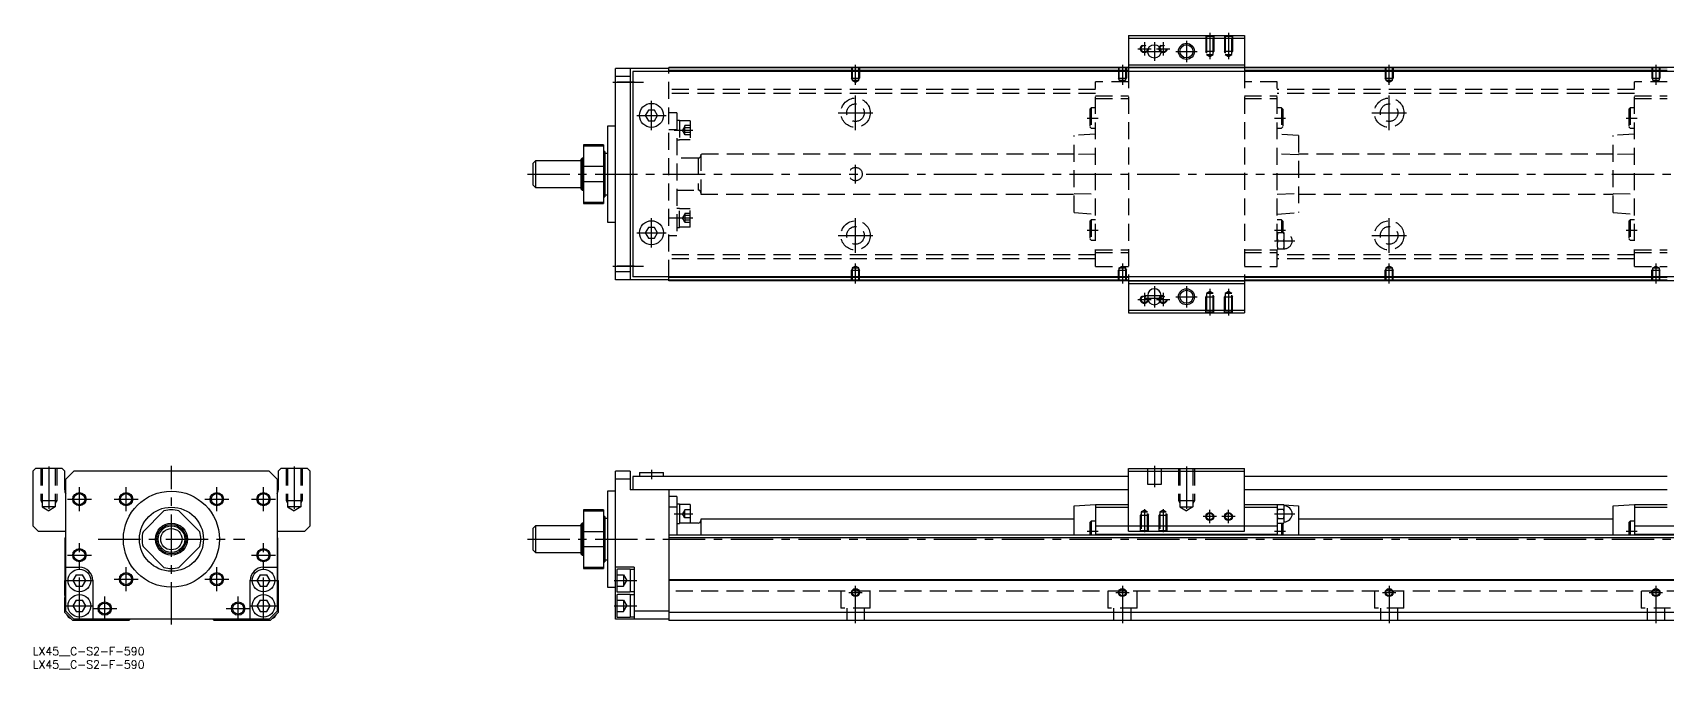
# Model space of a CAD drawing. Extents: x 0 to 1035, y -8 to 230.
# Drawn here: x 0 to 613, y -8 to 230 of the extents above; entities that cross this region are included whole.
import ezdxf

# ---------------------------------------------------------------- set-up
doc = ezdxf.new("R2010")
doc.units = 0
doc.header["$LTSCALE"] = 0.5
doc.linetypes.add('CENTER', pattern=[50.8, 31.75, -6.35, 6.35, -6.35])
doc.linetypes.add('DASHED', pattern=[19.05, 12.7, -6.35])
for name, color, linetype in [('MSM_CENTER', 1, 'CENTER'), ('MSM_CONTINUOUS', 7, 'CONTINUOUS'), ('MSM_DASHED', 4, 'DASHED'), ('MSM_NARROW', 5, 'CONTINUOUS'), ('MSM_PART_NUMBER', 7, 'CONTINUOUS')]:
    doc.layers.add(name, color=color, linetype=linetype)
doc.styles.get("Standard").update_dxf_attribs({"font": 'txt.shx', "height": 3, "bigfont": 'bigfont.shx'})

# ---------------------------------------------------------------- blocks, each defined once
blk = doc.blocks.new('*U3')
at = {"layer": 'MSM_PART_NUMBER'}
blk.add_text('LX45__C-S2-F-590', height=3, dxfattribs=at).set_placement((0, -3))
blk = doc.blocks.new('*U4')
at = {"layer": 'MSM_PART_NUMBER'}
blk.add_text('LX45__C-S2-F-590', height=3, dxfattribs=at).set_placement((0, -8))

msp = doc.modelspace()

# ---------------------------------------------------------------- linework, layer by layer
at = {"layer": 'MSM_CENTER'}
for p, q in [((416.65, 226.88), (416.65, 221.88)), ((420.4, 226.88), (420.4, 219.88)), ((423.65, 226.88), (423.65, 221.88)), ((432.4, 227.38), (432.4, 219.38)), ((441.15, 230.38), (441.15, 220.47)), ((448.15, 230.38), (448.15, 220.47)), ((414.15, 224.38), (419.15, 224.38)), ((416.9, 223.38), (423.9, 223.38)), ((421.15, 224.38), (426.15, 224.38)), ((428.4, 223.38), (436.4, 223.38)), ((308.4, 210.87), (308.4, 218.38)), ((408.4, 218.38), (408.4, 210.87)), ((508.4, 210.87), (508.4, 218.38)), ((608.4, 218.38), (608.4, 210.87)), ((217.4, 211.88), (228.9, 211.88)), ((231.9, 193.88), (231.9, 204.88)), ((308.4, 193.88), (308.4, 206.88)), ((508.4, 193.88), (508.4, 206.88)), ((226.4, 199.38), (237.4, 199.38)), ((301.9, 200.38), (314.9, 200.38)), ((395.25, 198.38), (399.35, 198.38)), ((465.45, 198.38), (469.55, 198.38)), ((501.9, 200.38), (514.9, 200.38)), ((597.25, 198.38), (601.35, 198.38)), ((240.4, 193.83), (247.4, 193.83)), ((308.4, 173.88), (308.4, 180.88)), ((185.4, 177.38), (842.4, 177.38)), ((231.9, 149.88), (231.9, 160.88)), ((240.4, 160.92), (247.4, 160.92)), ((308.4, 147.88), (308.4, 160.88)), ((508.4, 147.88), (508.4, 160.88)), ((226.4, 155.38), (237.4, 155.38)), ((301.9, 154.38), (314.9, 154.38)), ((395.25, 156.38), (399.35, 156.38)), ((465.45, 156.38), (469.55, 156.38)), ((501.9, 154.38), (514.9, 154.38)), ((597.25, 156.38), (601.35, 156.38)), ((465.45, 152.38), (473.05, 152.38)), ((217.4, 142.88), (228.9, 142.88)), ((308.4, 136.38), (308.4, 143.89)), ((408.4, 143.89), (408.4, 136.38)), ((508.4, 136.38), (508.4, 143.89)), ((608.4, 143.89), (608.4, 136.38)), ((420.4, 135.38), (420.4, 127.38)), ((432.4, 135.38), (432.4, 127.38)), ((414.15, 130.38), (419.15, 130.38)), ((416.65, 132.88), (416.65, 127.88)), ((416.9, 131.88), (423.9, 131.88)), ((416.9, 130.88), (423.9, 130.88)), ((421.15, 130.38), (426.15, 130.38)), ((423.65, 132.88), (423.65, 127.88)), ((428.4, 131.38), (436.4, 131.38)), ((441.15, 134.29), (441.15, 124.38)), ((448.15, 134.29), (448.15, 124.38)), ((6, 67.76), (6, 50.18)), ((52, 8.5), (52, 68)), ((98, 67.76), (98, 50.18)), ((420.4, 68), (420.4, 60)), ((432.4, 67.76), (432.4, 50.18)), ((231.9, 66.5), (231.9, 63)), ((13, 55.5), (22, 55.5)), ((17.5, 51), (17.5, 60)), ((30.5, 55.5), (39.5, 55.5)), ((35, 51), (35, 60)), ((64.5, 55.5), (73.5, 55.5)), ((69, 51), (69, 60)), ((82, 55.5), (91, 55.5)), ((86.5, 51), (86.5, 60)), ((240.4, 50), (247.4, 50)), ((416.65, 51.81), (416.65, 43.1)), ((423.65, 51.81), (423.65, 43.1)), ((441.15, 46.5), (441.15, 51.5)), ((448.15, 46.5), (448.15, 51.5)), ((465.45, 50), (473.05, 50)), ((395.25, 43.5), (399.35, 43.5)), ((443.65, 49), (438.65, 49)), ((450.65, 49), (445.65, 49)), ((465.45, 43.5), (469.55, 43.5)), ((597.25, 43.5), (601.35, 43.5)), ((17.5, 10.25), (17.5, 39)), ((24.5, 40.5), (79.5, 40.5)), ((86.5, 10.25), (86.5, 39)), ((185.4, 40.5), (842.4, 40.5)), ((13, 34.5), (22, 34.5)), ((82, 34.5), (91, 34.5)), ((12.25, 25), (22.75, 25)), ((30.5, 25.5), (39.5, 25.5)), ((35, 21), (35, 30)), ((64.5, 25.5), (73.5, 25.5)), ((69, 21), (69, 30)), ((81.25, 25), (91.75, 25)), ((217.9, 25), (226.4, 25)), ((27, 10), (27, 19)), ((77, 10), (77, 19)), ((305.9, 20.5), (310.9, 20.5)), ((308.4, 9), (308.4, 23)), ((405.9, 20.5), (410.9, 20.5)), ((408.4, 23), (408.4, 9)), ((505.9, 20.5), (510.9, 20.5)), ((508.4, 23), (508.4, 9)), ((605.9, 20.5), (610.9, 20.5)), ((608.4, 23), (608.4, 9)), ((12.25, 15.5), (22.75, 15.5)), ((22.5, 14.5), (31.5, 14.5)), ((72.5, 14.5), (81.5, 14.5)), ((81.25, 15.5), (91.75, 15.5)), ((217.9, 15.5), (226.4, 15.5))]:
    msp.add_line(p, q, dxfattribs=at)
at = {"layer": 'MSM_CONTINUOUS'}
for p, q in [((410.65, 229.38), (410.65, 215.88)), ((410.65, 229.38), (454.15, 229.38)), ((410.65, 228.38), (454.15, 228.38)), ((454.15, 229.38), (454.15, 215.88)), ((238.4, 216.98), (218.4, 216.98)), ((218.4, 137.78), (218.4, 216.98)), ((223.9, 216.98), (223.9, 137.78)), ((839.9, 215.88), (224.9, 215.88)), ((224.9, 215.88), (224.9, 138.88)), ((828.4, 217.38), (238.4, 217.38)), ((238.4, 215.88), (238.4, 217.38)), ((410.65, 217.18), (238.4, 217.18)), ((410.65, 216.18), (238.4, 216.18)), ((410.65, 218.38), (454.15, 218.38)), ((410.65, 217.38), (454.15, 217.38)), ((612.65, 217.18), (454.15, 217.18)), ((612.65, 216.18), (454.15, 216.18)), ((223.9, 213.98), (218.4, 213.98)), ((230.74, 201.38), (229.59, 199.38)), ((229.59, 199.38), (230.74, 197.38)), ((233.05, 201.38), (230.74, 201.38)), ((230.74, 197.38), (233.05, 197.38)), ((234.2, 199.38), (233.05, 201.38)), ((233.05, 197.38), (234.2, 199.38)), ((215.4, 195.38), (215.4, 159.38)), ((218.4, 195.38), (215.4, 195.38)), ((213.9, 188.38), (206.4, 188.38)), ((206.4, 188.38), (206.4, 166.38)), ((206.4, 188.01), (213.9, 188.01)), ((213.9, 188.38), (213.9, 166.38)), ((214.4, 185.88), (213.9, 185.88)), ((214.4, 185.88), (214.4, 168.88)), ((215.4, 185.13), (214.4, 185.13)), ((188.4, 182.38), (187.4, 181.38)), ((187.4, 181.38), (187.4, 173.38)), ((188.4, 182.38), (188.4, 172.38)), ((205.4, 182.38), (188.4, 182.38)), ((205.9, 183.38), (205.4, 182.88)), ((205.4, 182.88), (205.4, 171.88)), ((205.9, 183.38), (205.9, 171.38)), ((206.4, 183.38), (205.9, 183.38)), ((213.9, 180.17), (206.4, 180.17)), ((187.4, 173.38), (188.4, 172.38)), ((188.4, 172.38), (205.4, 172.38)), ((205.4, 171.88), (205.9, 171.38)), ((206.4, 174.58), (213.9, 174.58)), ((205.9, 171.38), (206.4, 171.38)), ((213.9, 166.74), (206.4, 166.74)), ((206.4, 166.38), (213.9, 166.38)), ((213.9, 168.88), (214.4, 168.88)), ((214.4, 169.63), (215.4, 169.63)), ((215.4, 159.38), (218.4, 159.38)), ((230.74, 157.38), (229.59, 155.38)), ((229.59, 155.38), (230.74, 153.38)), ((233.05, 157.38), (230.74, 157.38)), ((230.74, 153.38), (233.05, 153.38)), ((234.2, 155.38), (233.05, 157.38)), ((233.05, 153.38), (234.2, 155.38)), ((223.9, 140.78), (218.4, 140.78)), ((238.4, 137.78), (218.4, 137.78)), ((839.9, 138.88), (224.9, 138.88)), ((238.4, 137.38), (238.4, 138.88)), ((410.65, 138.58), (238.4, 138.58)), ((410.65, 137.58), (238.4, 137.58)), ((828.4, 137.38), (238.4, 137.38)), ((410.65, 138.88), (410.65, 125.38)), ((410.65, 137.38), (454.15, 137.38)), ((410.65, 136.38), (454.15, 136.38)), ((454.15, 138.88), (454.15, 125.38)), ((612.65, 138.58), (454.15, 138.58)), ((612.65, 137.58), (454.15, 137.58)), ((417.9, 131.88), (417.9, 130.88)), ((422.9, 130.88), (422.9, 131.88)), ((410.65, 126.38), (454.15, 126.38)), ((410.65, 125.38), (454.15, 125.38)), ((1, 67), (0, 66)), ((0, 66), (0, 45.5)), ((11, 67), (1, 67)), ((12, 66), (11, 67)), ((12, 59), (12, 66)), ((15.4, 66), (12.4, 63)), ((12.4, 13.5), (12.4, 63)), ((88.6, 66), (15.4, 66)), ((91.6, 63), (88.6, 66)), ((91.6, 63), (91.6, 13.5)), ((93, 67), (92, 66)), ((92, 66), (92, 59)), ((103, 67), (93, 67)), ((104, 66), (103, 67)), ((104, 45.5), (104, 66)), ((223.9, 66), (218.4, 66)), ((218.4, 10.5), (218.4, 66)), ((223.9, 63), (218.4, 63)), ((223.9, 66), (223.9, 59)), ((224.9, 64), (224.9, 59)), ((410.65, 64), (224.9, 64)), ((227.4, 65.5), (227.4, 64)), ((227.4, 65.5), (236.4, 65.5)), ((236.4, 64), (236.4, 65.5)), ((410.65, 67), (454.15, 67)), ((410.65, 43.5), (410.65, 67)), ((410.65, 66), (454.15, 66)), ((454.15, 43.5), (454.15, 67)), ((612.65, 64), (454.15, 64)), ((218.4, 58.5), (215.4, 58.5)), ((215.4, 58.5), (215.4, 22.5)), ((410.65, 59), (223.9, 59)), ((238.4, 59), (238.4, 10)), ((241.4, 56.5), (238.4, 56.5)), ((241.4, 56.5), (241.4, 42)), ((612.65, 59), (454.15, 59)), ((41.36, 43.3), (49.2, 51.14)), ((54.8, 51.14), (62.64, 43.3)), ((213.9, 51.5), (206.4, 51.5)), ((206.4, 51.5), (206.4, 29.5)), ((206.4, 51.14), (213.9, 51.14)), ((213.9, 51.5), (213.9, 29.5)), ((241.4, 52.5), (238.4, 52.5)), ((242.4, 53.65), (241.4, 53.65)), ((242.4, 53.65), (242.4, 46.35)), ((246.4, 53.5), (242.4, 53.5)), ((246.4, 53.5), (246.4, 46.5)), ((390.35, 53), (398.35, 53.5)), ((390.35, 42), (390.35, 53)), ((398.35, 53.5), (410.65, 53.5)), ((398.35, 53.5), (398.35, 42)), ((398.35, 52.5), (410.65, 52.5)), ((454.15, 53.5), (466.45, 53.5)), ((454.15, 52.5), (466.45, 52.5)), ((466.45, 53.5), (467.02, 53.46)), ((466.45, 53.5), (466.45, 42)), ((466.57, 53.46), (466.45, 53)), ((466.45, 52.41), (466.45, 52.6)), ((466.57, 53.46), (468.92, 53.46)), ((466.57, 51.73), (468.92, 51.73)), ((469.05, 53), (468.92, 53.46)), ((468.95, 53.34), (474.45, 53)), ((469.05, 47), (469.05, 53)), ((474.45, 53), (474.45, 42)), ((592.35, 53), (600.35, 53.5)), ((592.35, 42), (592.35, 53)), ((600.35, 53.5), (612.65, 53.5)), ((600.35, 53.5), (600.35, 42)), ((600.35, 52.5), (612.65, 52.5)), ((0, 45.5), (2, 43.5)), ((2, 43.5), (12.4, 43.5)), ((91.6, 43.5), (102, 43.5)), ((102, 43.5), (104, 45.5)), ((188.4, 45.5), (187.4, 44.5)), ((187.4, 44.5), (187.4, 36.5)), ((205.4, 45.5), (188.4, 45.5)), ((188.4, 45.5), (188.4, 35.5)), ((205.9, 46.5), (205.4, 46)), ((205.4, 46), (205.4, 35)), ((206.4, 46.5), (205.9, 46.5)), ((205.9, 46.5), (205.9, 34.5)), ((213.9, 43.3), (206.4, 43.3)), ((214.4, 49), (213.9, 49)), ((214.4, 49), (214.4, 32)), ((215.4, 48.25), (214.4, 48.25)), ((241.4, 46.35), (242.4, 46.35)), ((249.4, 46.5), (242.4, 46.5)), ((250.4, 48), (250.4, 42)), ((390.35, 48), (250.4, 48)), ((396.75, 47.3), (396.25, 46.8)), ((396.25, 46.8), (396.25, 42)), ((398.35, 47.3), (396.75, 47.3)), ((396.75, 47.3), (396.75, 42)), ((398.35, 45.5), (466.45, 45.5)), ((410.65, 43.5), (454.15, 43.5)), ((466.45, 47), (466.57, 46.54)), ((466.57, 48.27), (468.92, 48.27)), ((466.57, 46.54), (468.92, 46.54)), ((468.05, 46.54), (468.05, 42)), ((468.55, 46.54), (468.55, 42)), ((468.92, 46.54), (469.05, 47)), ((592.35, 48), (474.45, 48)), ((598.75, 47.3), (598.25, 46.8)), ((598.25, 46.8), (598.25, 42)), ((600.35, 47.3), (598.75, 47.3)), ((598.75, 47.3), (598.75, 42)), ((600.35, 45.5), (668.45, 45.5)), ((12.2, 41), (12.4, 41.2)), ((12.2, 25.2), (12.2, 41)), ((49.2, 29.86), (41.36, 37.7)), ((62.64, 37.7), (54.8, 29.86)), ((91.6, 41.2), (91.8, 41)), ((91.8, 41), (91.8, 25.2)), ((206.4, 37.7), (213.9, 37.7)), ((828.4, 42), (238.4, 42)), ((828.4, 41), (238.4, 41)), ((398.35, 42.4), (466.45, 42.4)), ((600.35, 42.4), (668.45, 42.4)), ((187.4, 36.5), (188.4, 35.5)), ((188.4, 35.5), (205.4, 35.5)), ((205.4, 35), (205.9, 34.5)), ((205.9, 34.5), (206.4, 34.5)), ((213.9, 32), (214.4, 32)), ((214.4, 32.75), (215.4, 32.75)), ((12, 25), (12.2, 25.2)), ((12, 19.4), (12, 25)), ((12.4, 30), (17.5, 30)), ((16.27, 27.12), (15.05, 25)), ((15.05, 25), (16.27, 22.88)), ((16.27, 27.12), (18.73, 27.12)), ((19.95, 25), (18.73, 27.12)), ((18.73, 22.88), (19.95, 25)), ((22.5, 25), (22.5, 10.5)), ((81.5, 10.5), (81.5, 25)), ((85.27, 27.12), (84.05, 25)), ((84.05, 25), (85.27, 22.88)), ((85.27, 27.12), (87.73, 27.12)), ((86.5, 30), (91.6, 30)), ((88.95, 25), (87.73, 27.12)), ((87.73, 22.88), (88.95, 25)), ((91.8, 25.2), (92, 25)), ((92, 25), (92, 13)), ((213.9, 29.86), (206.4, 29.86)), ((206.4, 29.5), (213.9, 29.5)), ((225.4, 30), (218.4, 30)), ((218.9, 29), (218.9, 21)), ((223.9, 29.25), (219.15, 29.25)), ((223.9, 29.25), (223.9, 20.75)), ((225.4, 29.15), (223.9, 29.15)), ((225.4, 30), (225.4, 10.5)), ((828.4, 25.2), (238.4, 25.2)), ((828.4, 25), (238.4, 25)), ((12, 13), (12, 18.6)), ((16.27, 22.88), (18.73, 22.88)), ((85.27, 22.88), (87.73, 22.88)), ((215.4, 22.5), (218.4, 22.5)), ((218.9, 19.5), (218.9, 11.5)), ((219.15, 20.75), (223.9, 20.75)), ((223.9, 19.75), (219.15, 19.75)), ((223.9, 20.85), (225.4, 20.85)), ((223.9, 19.75), (223.9, 11.25)), ((225.4, 19.65), (223.9, 19.65)), ((15, 10), (12, 13)), ((15.4, 10.5), (12.4, 13.5)), ((16.27, 17.62), (15.05, 15.5)), ((15.05, 15.5), (16.27, 13.38)), ((16.27, 17.62), (18.73, 17.62)), ((16.27, 13.38), (18.73, 13.38)), ((19.95, 15.5), (18.73, 17.62)), ((18.73, 13.38), (19.95, 15.5)), ((85.27, 17.62), (84.05, 15.5)), ((84.05, 15.5), (85.27, 13.38)), ((85.27, 17.62), (87.73, 17.62)), ((85.27, 13.38), (87.73, 13.38)), ((88.95, 15.5), (87.73, 17.62)), ((87.73, 13.38), (88.95, 15.5)), ((91.6, 13.5), (88.6, 10.5)), ((92, 13), (89, 10)), ((238.4, 13.5), (225.4, 13.5)), ((828.4, 13), (238.4, 13)), ((36, 10), (15, 10)), ((88.6, 10.5), (15.4, 10.5)), ((36.5, 10.5), (36, 10)), ((68, 10), (67.5, 10.5)), ((89, 10), (68, 10)), ((238.4, 10.5), (218.4, 10.5)), ((219.15, 11.25), (223.9, 11.25)), ((223.9, 11.35), (225.4, 11.35)), ((828.4, 10), (238.4, 10))]:
    msp.add_line(p, q, dxfattribs=at)
for centre, radius in [((420.4, 223.38), 2.5), ((432.4, 223.38), 2.46), ((231.9, 199.38), 4.5), ((231.9, 155.38), 4.5), ((432.4, 131.38), 2.46), ((17.5, 55.5), 2.07), ((35, 55.5), 2.07), ((52, 40.5), 18), ((69, 55.5), 2.07), ((86.5, 55.5), 2.07), ((52, 40.5), 12), ((441.15, 49), 1.23), ((448.15, 49), 1.23), ((52, 40.5), 6), ((52, 40.5), 5.5), ((52, 40.5), 5), ((52, 40.5), 4), ((17.5, 34.5), 2.07), ((86.5, 34.5), 2.07), ((17.5, 25), 4.25), ((35, 25.5), 2.07), ((69, 25.5), 2.07), ((86.5, 25), 4.25), ((17.5, 15.5), 4.25), ((86.5, 15.5), 4.25), ((308.4, 20.5), 1.23), ((408.4, 20.5), 1.23), ((508.4, 20.5), 1.23), ((608.4, 20.5), 1.23), ((27, 14.5), 2.07), ((77, 14.5), 2.07)]:
    msp.add_circle(centre, radius, dxfattribs=at)
for centre, radius, start, end in [((420.4, 131.88), 2.5, 0, 180), ((420.4, 130.88), 2.5, 180, 0), ((15, 59), 3, 180, 209.92525), ((89, 59), 3, 330.07238, 0), ((52, 40.5), 11, 75.27264, 104.72736), ((469.75, 52.57), 3.31, 164.22771, 179.4294), ((469.75, 52.63), 3.31, 180.57378, 195.76911), ((479.33, 49.95), 12.89, 172.03062, 179.75617), ((479.9, 50.1), 13.46, 180.40698, 187.80623), ((465.74, 52.56), 3.31, 0.57378, 15.76911), ((465.74, 52.63), 3.31, 344.22771, 359.4294), ((456.06, 49.94), 12.98, 0.27192, 7.94129), ((455.59, 50.1), 13.46, 352.19377, 359.59302), ((469.05, 50), 3, 270, 90), ((52, 40.5), 11, 165.27264, 194.72736), ((52, 40.5), 11, 345.27264, 14.72736), ((249.4, 47.5), 1, 270, 0), ((469.75, 47.37), 3.31, 164.22771, 179.4294), ((469.75, 47.44), 3.31, 180.57378, 195.76911), ((465.74, 47.37), 3.31, 0.57378, 15.76911), ((465.74, 47.43), 3.31, 344.22771, 359.4294), ((17.5, 25), 5, 0, 90), ((52, 40.5), 11, 255.27264, 284.72736), ((86.5, 25), 5, 90, 180), ((219.15, 29), 0.25, 90, 180), ((11.7, 19), 0.5, 306.8699, 53.1301), ((219.15, 21), 0.25, 180, 270), ((219.15, 19.5), 0.25, 90, 180), ((15.4, 13.5), 3, 201.81505, 248.18495), ((88.6, 13.5), 3, 291.81368, 338.18632), ((219.15, 11.5), 0.25, 180, 270)]:
    msp.add_arc(centre, radius, start, end, dxfattribs=at)
at = {"layer": 'MSM_DASHED'}
for p, q in [((439.65, 229.38), (439.92, 229.1)), ((439.65, 229.38), (439.65, 223.38)), ((439.92, 229.1), (439.92, 222.18)), ((439.92, 229.1), (442.38, 229.1)), ((442.38, 229.1), (442.65, 229.38)), ((442.38, 222.18), (442.38, 229.1)), ((442.65, 229.38), (442.65, 223.38)), ((446.65, 229.38), (446.92, 229.1)), ((446.65, 229.38), (446.65, 223.38)), ((446.92, 229.1), (446.92, 222.18)), ((446.92, 229.1), (449.38, 229.1)), ((449.38, 229.1), (449.65, 229.38)), ((449.38, 222.18), (449.38, 229.1)), ((449.65, 229.38), (449.65, 223.38)), ((442.65, 223.38), (439.65, 223.38)), ((439.92, 222.91), (439.65, 223.38)), ((439.92, 222.18), (441.15, 221.47)), ((439.92, 222.18), (442.38, 222.18)), ((441.15, 221.47), (442.38, 222.18)), ((442.38, 222.91), (442.65, 223.38)), ((449.65, 223.38), (446.65, 223.38)), ((446.92, 222.91), (446.65, 223.38)), ((446.92, 222.18), (448.15, 221.47)), ((446.92, 222.18), (449.38, 222.18)), ((448.15, 221.47), (449.38, 222.18)), ((449.38, 222.91), (449.65, 223.38)), ((238.4, 138.88), (238.4, 215.88)), ((306.9, 217.38), (306.9, 213.38)), ((307.17, 217.38), (307.17, 212.58)), ((309.63, 212.58), (309.63, 217.38)), ((309.9, 217.38), (309.9, 213.38)), ((406.9, 217.38), (406.9, 213.38)), ((407.17, 212.58), (407.17, 217.38)), ((409.63, 217.38), (409.63, 212.58)), ((409.9, 217.38), (409.9, 213.38)), ((454.15, 217.38), (410.65, 217.38)), ((410.65, 215.88), (410.65, 138.88)), ((454.15, 215.88), (454.15, 138.88)), ((506.9, 217.38), (506.9, 213.38)), ((507.17, 217.38), (507.17, 212.58)), ((509.63, 212.58), (509.63, 217.38)), ((509.9, 217.38), (509.9, 213.38)), ((606.9, 217.38), (606.9, 213.38)), ((607.17, 212.58), (607.17, 217.38)), ((609.63, 217.38), (609.63, 212.58)), ((609.9, 217.38), (609.9, 213.38)), ((225.4, 211.88), (218.4, 211.88)), ((398.35, 209.13), (238.4, 209.13)), ((306.9, 213.38), (309.9, 213.38)), ((307.17, 212.91), (306.9, 213.38)), ((307.17, 212.58), (308.4, 211.87)), ((307.17, 212.58), (309.63, 212.58)), ((308.4, 211.87), (309.63, 212.58)), ((309.63, 212.91), (309.9, 213.38)), ((410.65, 211.98), (398.35, 211.98)), ((398.35, 142.78), (398.35, 211.98)), ((406.9, 213.38), (409.9, 213.38)), ((407.17, 212.91), (406.9, 213.38)), ((407.17, 212.58), (409.63, 212.58)), ((408.4, 211.87), (407.17, 212.58)), ((409.63, 212.58), (408.4, 211.87)), ((409.63, 212.91), (409.9, 213.38)), ((466.45, 211.98), (454.15, 211.98)), ((466.45, 142.78), (466.45, 211.98)), ((600.35, 209.13), (466.45, 209.13)), ((506.9, 213.38), (509.9, 213.38)), ((507.17, 212.91), (506.9, 213.38)), ((507.17, 212.58), (509.63, 212.58)), ((507.17, 212.58), (508.4, 211.87)), ((508.4, 211.87), (509.63, 212.58)), ((509.63, 212.91), (509.9, 213.38)), ((612.65, 211.98), (600.35, 211.98)), ((600.35, 142.78), (600.35, 211.98)), ((606.9, 213.38), (609.9, 213.38)), ((607.17, 212.91), (606.9, 213.38)), ((607.17, 212.58), (609.63, 212.58)), ((608.4, 211.87), (607.17, 212.58)), ((609.63, 212.58), (608.4, 211.87)), ((609.63, 212.91), (609.9, 213.38)), ((398.35, 207.63), (238.4, 207.63)), ((396.75, 202.18), (396.25, 201.68)), ((396.75, 202.18), (396.75, 194.58)), ((398.35, 202.18), (396.75, 202.18)), ((398.35, 206.73), (410.65, 206.73)), ((398.35, 205.73), (410.65, 205.73)), ((454.15, 206.73), (466.45, 206.73)), ((454.15, 205.73), (466.45, 205.73)), ((600.35, 207.63), (466.45, 207.63)), ((468.05, 202.18), (466.45, 202.18)), ((468.05, 202.18), (468.05, 194.58)), ((468.55, 201.68), (468.05, 202.18)), ((598.75, 202.18), (598.25, 201.68)), ((598.75, 202.18), (598.75, 194.58)), ((600.35, 202.18), (598.75, 202.18)), ((600.35, 206.73), (612.65, 206.73)), ((600.35, 205.73), (612.65, 205.73)), ((241.4, 200.38), (238.4, 200.38)), ((241.4, 200.38), (241.4, 154.38)), ((242.4, 197.48), (241.4, 197.48)), ((242.4, 197.48), (242.4, 190.18)), ((246.4, 197.33), (242.4, 197.33)), ((246.4, 197.33), (246.4, 190.33)), ((396.25, 201.68), (396.25, 195.08)), ((468.55, 201.68), (468.55, 195.08)), ((598.25, 201.68), (598.25, 195.08)), ((241.4, 193.9), (238.4, 193.9)), ((241.4, 190.18), (242.4, 190.18)), ((242.4, 190.33), (246.4, 190.33)), ((244.4, 195.33), (243.53, 193.83)), ((244.4, 192.33), (243.53, 193.83)), ((244.4, 192.1), (244.4, 195.56)), ((246.4, 195.56), (244.4, 195.56)), ((246.4, 194.7), (244.4, 194.7)), ((246.4, 192.96), (244.4, 192.96)), ((246.4, 192.1), (244.4, 192.1)), ((398.35, 192.38), (390.35, 191.82)), ((390.35, 162.93), (390.35, 191.82)), ((396.25, 195.08), (396.75, 194.58)), ((396.75, 194.58), (398.35, 194.58)), ((466.45, 194.58), (468.05, 194.58)), ((474.45, 191.82), (466.45, 192.38)), ((468.05, 194.58), (468.55, 195.08)), ((474.45, 191.82), (474.45, 162.93)), ((600.35, 192.38), (592.35, 191.82)), ((592.35, 162.93), (592.35, 191.82)), ((598.25, 195.08), (598.75, 194.58)), ((598.75, 194.58), (600.35, 194.58)), ((250.4, 184.88), (250.4, 169.88)), ((390.35, 184.88), (250.4, 184.88)), ((398.35, 184.86), (390.35, 184.61)), ((474.45, 184.61), (466.45, 184.86)), ((592.35, 184.88), (474.45, 184.88)), ((600.35, 184.86), (592.35, 184.61)), ((249.4, 183.38), (241.4, 183.38)), ((249.4, 183.38), (249.4, 171.38)), ((241.4, 171.38), (249.4, 171.38)), ((250.4, 169.88), (390.35, 169.88)), ((390.35, 170.14), (398.35, 169.89)), ((466.45, 169.89), (474.45, 170.14)), ((474.45, 169.88), (592.35, 169.88)), ((592.35, 170.14), (600.35, 169.89)), ((241.4, 160.85), (238.4, 160.85)), ((241.4, 164.57), (242.4, 164.57)), ((242.4, 157.27), (242.4, 164.57)), ((242.4, 164.42), (246.4, 164.42)), ((244.4, 162.42), (243.53, 160.92)), ((244.4, 159.42), (243.53, 160.92)), ((244.4, 162.65), (244.4, 159.19)), ((246.4, 162.65), (244.4, 162.65)), ((246.4, 161.79), (244.4, 161.79)), ((246.4, 160.05), (244.4, 160.05)), ((246.4, 157.42), (246.4, 164.42)), ((390.35, 162.93), (398.35, 162.38)), ((396.75, 160.18), (396.25, 159.68)), ((396.25, 159.68), (396.25, 153.08)), ((396.75, 160.18), (396.75, 152.58)), ((398.35, 160.18), (396.75, 160.18)), ((466.45, 162.38), (474.45, 162.93)), ((468.05, 160.18), (466.45, 160.18)), ((468.55, 159.68), (468.05, 160.18)), ((468.05, 160.18), (468.05, 155.38)), ((468.55, 159.68), (468.55, 155.38)), ((592.35, 162.93), (600.35, 162.38)), ((598.75, 160.18), (598.25, 159.68)), ((598.25, 159.68), (598.25, 153.08)), ((598.75, 160.18), (598.75, 152.58)), ((600.35, 160.18), (598.75, 160.18)), ((238.4, 154.38), (241.4, 154.38)), ((242.4, 157.27), (241.4, 157.27)), ((246.4, 157.42), (242.4, 157.42)), ((246.4, 159.19), (244.4, 159.19)), ((469.05, 155.38), (466.45, 155.38)), ((469.05, 149.38), (469.05, 155.38)), ((398.35, 147.13), (238.4, 147.13)), ((396.25, 153.08), (396.75, 152.58)), ((396.75, 152.58), (398.35, 152.58)), ((398.35, 149.03), (410.65, 149.03)), ((398.35, 148.03), (410.65, 148.03)), ((454.15, 149.03), (466.45, 149.03)), ((454.15, 148.03), (466.45, 148.03)), ((466.45, 149.38), (469.05, 149.38)), ((600.35, 147.13), (466.45, 147.13)), ((466.57, 152.38), (468.92, 152.38)), ((598.25, 153.08), (598.75, 152.58)), ((598.75, 152.58), (600.35, 152.58)), ((600.35, 149.03), (612.65, 149.03)), ((600.35, 148.03), (612.65, 148.03)), ((225.4, 142.88), (218.4, 142.88)), ((398.35, 145.63), (238.4, 145.63)), ((307.17, 141.84), (306.9, 141.38)), ((306.9, 137.38), (306.9, 141.38)), ((306.9, 141.38), (309.9, 141.38)), ((308.4, 142.89), (307.17, 142.18)), ((307.17, 142.18), (307.17, 137.38)), ((307.17, 142.18), (309.63, 142.18)), ((309.63, 142.18), (308.4, 142.89)), ((309.63, 137.38), (309.63, 142.18)), ((309.63, 141.84), (309.9, 141.38)), ((309.9, 137.38), (309.9, 141.38)), ((398.35, 142.78), (410.65, 142.78)), ((407.17, 141.84), (406.9, 141.38)), ((406.9, 141.38), (409.9, 141.38)), ((406.9, 137.38), (406.9, 141.38)), ((407.17, 142.18), (408.4, 142.89)), ((407.17, 142.18), (409.63, 142.18)), ((407.17, 137.38), (407.17, 142.18)), ((408.4, 142.89), (409.63, 142.18)), ((409.63, 142.18), (409.63, 137.38)), ((409.63, 141.84), (409.9, 141.38)), ((409.9, 137.38), (409.9, 141.38)), ((454.15, 142.78), (466.45, 142.78)), ((600.35, 145.63), (466.45, 145.63)), ((507.17, 141.84), (506.9, 141.38)), ((506.9, 141.38), (509.9, 141.38)), ((506.9, 137.38), (506.9, 141.38)), ((508.4, 142.89), (507.17, 142.18)), ((507.17, 142.18), (509.63, 142.18)), ((507.17, 142.18), (507.17, 137.38)), ((509.63, 142.18), (508.4, 142.89)), ((509.63, 137.38), (509.63, 142.18)), ((509.63, 141.84), (509.9, 141.38)), ((509.9, 137.38), (509.9, 141.38)), ((600.35, 142.78), (612.65, 142.78)), ((607.17, 141.84), (606.9, 141.38)), ((606.9, 141.38), (609.9, 141.38)), ((606.9, 137.38), (606.9, 141.38)), ((607.17, 142.18), (608.4, 142.89)), ((607.17, 142.18), (609.63, 142.18)), ((607.17, 137.38), (607.17, 142.18)), ((608.4, 142.89), (609.63, 142.18)), ((609.63, 142.18), (609.63, 137.38)), ((609.63, 141.84), (609.9, 141.38)), ((609.9, 137.38), (609.9, 141.38)), ((454.15, 137.38), (410.65, 137.38)), ((439.92, 131.84), (439.65, 131.38)), ((439.65, 125.38), (439.65, 131.38)), ((439.65, 131.38), (442.65, 131.38)), ((441.15, 133.29), (439.92, 132.58)), ((439.92, 132.58), (439.92, 125.65)), ((442.38, 132.58), (439.92, 132.58)), ((442.38, 132.58), (441.15, 133.29)), ((442.38, 125.65), (442.38, 132.58)), ((442.38, 131.84), (442.65, 131.38)), ((442.65, 125.38), (442.65, 131.38)), ((446.92, 131.84), (446.65, 131.38)), ((446.65, 125.38), (446.65, 131.38)), ((446.65, 131.38), (449.65, 131.38)), ((448.15, 133.29), (446.92, 132.58)), ((446.92, 132.58), (446.92, 125.65)), ((449.38, 132.58), (446.92, 132.58)), ((449.38, 132.58), (448.15, 133.29)), ((449.38, 125.65), (449.38, 132.58)), ((449.38, 131.84), (449.65, 131.38)), ((449.65, 125.38), (449.65, 131.38)), ((439.92, 125.65), (439.65, 125.38)), ((442.38, 125.65), (439.92, 125.65)), ((442.65, 125.38), (442.38, 125.65)), ((446.92, 125.65), (446.65, 125.38)), ((449.38, 125.65), (446.92, 125.65)), ((449.65, 125.38), (449.38, 125.65)), ((3, 67), (3, 55)), ((3.54, 67), (3.54, 52.6)), ((8.46, 67), (8.46, 52.6)), ((9, 67), (9, 55)), ((95, 67), (95, 55)), ((95.54, 67), (95.54, 52.6)), ((100.46, 67), (100.46, 52.6)), ((101, 67), (101, 55)), ((417.9, 61), (417.9, 67)), ((422.9, 67), (422.9, 61)), ((429.4, 67), (429.4, 55)), ((429.94, 67), (429.94, 52.6)), ((434.85, 67), (434.85, 52.6)), ((435.4, 67), (435.4, 55)), ((422.9, 61), (417.9, 61)), ((3, 55), (9, 55)), ((3, 55), (3.54, 54.06)), ((8.46, 52.6), (3.54, 52.6)), ((3.54, 52.6), (6, 51.18)), ((8.46, 52.6), (6, 51.18)), ((9, 55), (8.46, 54.06)), ((95, 55), (101, 55)), ((95, 55), (95.54, 54.06)), ((100.46, 52.6), (95.54, 52.6)), ((95.54, 52.6), (98, 51.18)), ((100.46, 52.6), (98, 51.18)), ((101, 55), (100.46, 54.06)), ((244.4, 51.5), (243.53, 50)), ((244.4, 48.5), (243.53, 50)), ((244.4, 48.5), (244.4, 51.5)), ((246.4, 51.5), (244.4, 51.5)), ((244.4, 50), (246.4, 50)), ((415.42, 49.97), (415.15, 49.5)), ((415.15, 43.5), (415.15, 49.5)), ((415.15, 49.5), (418.15, 49.5)), ((416.65, 51.41), (415.42, 50.7)), ((415.42, 50.7), (415.42, 43.77)), ((415.42, 50.7), (417.88, 50.7)), ((417.88, 50.7), (416.65, 51.41)), ((417.88, 43.77), (417.88, 50.7)), ((417.88, 49.97), (418.15, 49.5)), ((418.15, 43.5), (418.15, 49.5)), ((422.42, 49.97), (422.15, 49.5)), ((422.15, 43.5), (422.15, 49.5)), ((422.15, 49.5), (425.15, 49.5)), ((423.65, 51.41), (422.42, 50.7)), ((422.42, 50.7), (424.88, 50.7)), ((422.42, 50.7), (422.42, 43.77)), ((424.88, 50.7), (423.65, 51.41)), ((424.88, 43.77), (424.88, 50.7)), ((424.88, 49.97), (425.15, 49.5)), ((425.15, 43.5), (425.15, 49.5)), ((429.4, 55), (435.4, 55)), ((429.4, 55), (429.94, 54.06)), ((429.94, 52.6), (434.85, 52.6)), ((429.94, 52.6), (432.4, 51.18)), ((434.85, 52.6), (432.4, 51.18)), ((435.4, 55), (434.85, 54.06)), ((246.4, 48.5), (244.4, 48.5)), ((415.42, 43.77), (415.15, 43.5)), ((415.42, 43.77), (417.88, 43.77)), ((418.15, 43.5), (417.88, 43.77)), ((422.42, 43.77), (422.15, 43.5)), ((422.42, 43.77), (424.88, 43.77)), ((425.15, 43.5), (424.88, 43.77)), ((218.9, 27.12), (221.4, 27.12)), ((218.9, 25), (221.4, 25)), ((221.4, 27.12), (221.4, 22.88)), ((221.4, 27.12), (222.62, 25)), ((221.4, 22.88), (222.62, 25)), ((218.9, 22.88), (221.4, 22.88)), ((828.4, 21), (238.4, 21)), ((302.9, 21), (302.9, 14.7)), ((313.9, 14.7), (313.9, 21)), ((402.9, 21), (402.9, 14.7)), ((413.9, 14.7), (413.9, 21)), ((502.9, 21), (502.9, 14.7)), ((513.9, 14.7), (513.9, 21)), ((602.9, 21), (602.9, 14.7)), ((218.9, 17.62), (221.4, 17.62)), ((218.9, 15.5), (221.4, 15.5)), ((218.9, 13.38), (221.4, 13.38)), ((221.4, 17.62), (221.4, 13.38)), ((221.4, 17.62), (222.62, 15.5)), ((221.4, 13.38), (222.62, 15.5)), ((313.9, 14.7), (302.9, 14.7)), ((305.1, 14.7), (305.1, 10)), ((311.7, 10), (311.7, 14.7)), ((413.9, 14.7), (402.9, 14.7)), ((405.1, 14.7), (405.1, 10)), ((411.7, 10), (411.7, 14.7)), ((513.9, 14.7), (502.9, 14.7)), ((505.1, 14.7), (505.1, 10)), ((511.7, 10), (511.7, 14.7)), ((613.9, 14.7), (602.9, 14.7)), ((605.1, 14.7), (605.1, 10)), ((611.7, 10), (611.7, 14.7))]:
    msp.add_line(p, q, dxfattribs=at)
for centre, radius in [((416.65, 224.38), 1.5), ((416.65, 224.38), 1.23), ((423.65, 224.38), 1.5), ((423.65, 224.38), 1.23), ((308.4, 200.38), 5.5), ((308.4, 200.38), 3.3), ((508.4, 200.38), 5.5), ((508.4, 200.38), 3.3), ((308.4, 177.38), 2.5), ((308.4, 154.38), 5.5), ((508.4, 154.38), 5.5), ((308.4, 154.38), 3.3), ((508.4, 154.38), 3.3), ((416.65, 130.38), 1.5), ((416.65, 130.38), 1.23), ((423.65, 130.38), 1.5), ((423.65, 130.38), 1.23)]:
    msp.add_circle(centre, radius, dxfattribs=at)
for centre, radius, start, end in [((249.4, 184.38), 1, 270, 0), ((249.4, 170.38), 1, 0, 90), ((476.14, 153.83), 9.69, 170.8086, 179.713), ((476.14, 153.92), 9.7, 180.28862, 189.18978), ((459.35, 153.83), 9.7, 0.28862, 9.18978), ((459.35, 153.92), 9.69, 350.8086, 359.713), ((469.05, 152.38), 3, 270, 90), ((476.14, 150.83), 9.69, 170.8086, 179.713), ((476.14, 150.92), 9.7, 180.28862, 189.18978), ((459.35, 150.83), 9.7, 0.28862, 9.18978), ((459.35, 150.92), 9.69, 350.8086, 359.713)]:
    msp.add_arc(centre, radius, start, end, dxfattribs=at)
at = {"layer": 'MSM_NARROW'}
for centre, radius in [((432.4, 223.38), 3), ((432.4, 131.38), 3), ((17.5, 55.5), 2.5), ((35, 55.5), 2.5), ((69, 55.5), 2.5), ((86.5, 55.5), 2.5), ((441.15, 49), 1.5), ((448.15, 49), 1.5), ((17.5, 34.5), 2.5), ((86.5, 34.5), 2.5), ((35, 25.5), 2.5), ((69, 25.5), 2.5), ((308.4, 20.5), 1.5), ((408.4, 20.5), 1.5), ((508.4, 20.5), 1.5), ((608.4, 20.5), 1.5), ((27, 14.5), 2.5), ((77, 14.5), 2.5)]:
    msp.add_circle(centre, radius, dxfattribs=at)

# ---------------------------------------------------------------- block references
at = {"layer": 'MSM_CONTINUOUS'}
for name in ['*U3', '*U4']:
    msp.add_blockref(name, (0, 0), dxfattribs=at)

doc.saveas('drawing.dxf')
